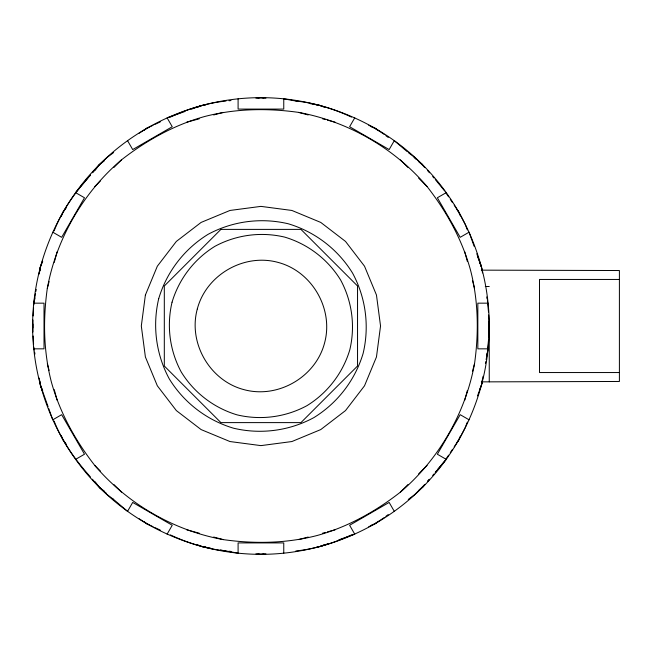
<?xml version="1.0" encoding="UTF-8"?>
<svg xmlns="http://www.w3.org/2000/svg" width="652" height="652" viewBox="0 0 652 652"><rect width="100%" height="100%" fill="white"/><g stroke="black" fill="none" stroke-linecap="round" stroke-linejoin="round"><path stroke-width="0.98" d="M488.666 314.973C492.643 378.429 467.264 442.635 422.382 487.452C380.132 529.913 320.792 554.379 260.93 554.33C201.06 554.379 141.72 529.913 99.479 487.452C57.009 445.202 32.551 385.862 32.6 326C32.551 266.138 57.009 206.798 99.479 164.548C141.72 122.087 201.06 97.621 260.93 97.67C320.792 97.621 380.132 122.087 422.382 164.548C464.843 206.798 489.302 266.138 489.253 326L489.253 381.852L481.339 381.852M32.926 319.985L32.926 332.015M33.138 315.975L33.57 307.956M488.503 340.034L487.427 351.061M488.666 337.027L489.253 326L488.723 321.99M47.311 288.331C42.934 319.545 43.456 351.526 51.41 382.137C59.829 412.626 75.371 440.589 94.76 465.43C127.45 503.825 173.66 530.508 223.261 539.611C254.476 543.996 286.456 543.466 317.068 535.52C347.549 527.101 375.511 511.559 400.352 492.162C438.755 459.481 465.438 413.262 474.542 363.669C478.918 332.455 478.397 300.474 470.442 269.863C462.023 239.374 446.49 211.411 427.093 186.57C394.411 148.175 348.192 121.492 298.592 112.388C267.385 108.004 235.396 108.534 204.785 116.48C174.304 124.899 146.341 140.441 121.5 159.838C83.097 192.519 56.414 238.738 47.311 288.331L49.112 281.607M32.861 323.995L32.861 328.005M39.853 270.914L40.383 266.904L42.551 260.751M477.492 395.919L481.478 385.096L481.869 382.088M488.723 330.01L489.253 326M33.733 304.949L34.254 301.941M34.605 299.944L34.955 297.94M39.153 273.913L40.383 266.904L42.698 261.305M479.538 389.766L481.478 385.096L482.521 379.089M486.726 355.063L487.077 353.058M35.534 293.367L33.741 303.164L44.018 303.164L44.018 348.836L33.741 348.836M35.893 291.403L36.251 289.447M39.128 273.767L40.383 266.904M481.478 385.096L483.091 376.277M485.422 363.531L485.781 361.575M486.139 359.611L488.112 348.836L477.834 348.836L477.834 303.164L488.112 303.164M54.263 262.381L57.099 251.811M464.754 400.189L467.329 390.581M472.48 371.355L474.542 363.669M54.14 230.841C62.217 210.025 75.73 191.639 90.449 175.029M467.354 422.097L465.178 427.704L458.666 440.165L454.191 446.832M61.255 216.505L63.187 211.835L66.268 207.833M460.214 436.432L458.666 440.165L456.816 442.569M354.745 117.841L349.611 126.732L389.154 149.569L394.289 140.669L407.198 151.639M167.108 534.159L172.242 525.267L132.698 502.431L127.564 511.331L113.138 499.065M444.688 461.005L435.275 472.488M445.805 459.334L448.6 455.169M450.279 452.667L452.512 449.334M95.168 170.156L99.479 164.548L107.205 157.376L113.611 152.544M408.242 499.456L414.648 494.623L424.224 485.047M87.857 178.216L75.599 192.633L84.491 197.768L61.663 237.32L52.763 232.185M89.153 176.692L90.441 175.176M93.024 172.136L99.479 164.548L104.287 160.857M422.382 487.452L424.957 484.412L422.382 487.452L419.171 489.913M427.541 481.38L428.829 479.864M435.283 472.268L436.579 470.752M437.867 469.236L446.253 459.367L437.362 454.232L460.19 414.68L469.09 419.815M92.38 172.78L99.479 164.548M427.533 481.461L429.472 479.22M432.692 475.479L433.987 473.98M94.76 186.57L100.392 180.946M113.758 167.572L121.5 159.838M400.352 492.162L408.095 484.428M418.649 473.874L427.093 465.43M144.361 130.107L146.765 128.265L153.114 125.257M378.299 521.274L375.087 523.735L368.739 526.743M139.21 133.212L146.765 128.265L149.561 127.099M384.24 517.582L375.087 523.735L370.426 525.667M385.845 516.368L388.242 514.558M446.253 192.633L437.362 197.768L460.19 237.32L469.09 232.185L474.11 246.26M75.599 459.367L84.491 454.232L61.663 414.68L52.763 419.815L48.745 408.559M154.923 124.402L160.368 121.826M170.343 117.099C187.849 108.949 206.725 102.975 225.991 101.044M351.51 534.901C334.003 543.051 315.136 549.025 295.869 550.956M197.165 107.384L201.835 105.453L205.836 104.923M317.019 546.938L320.026 546.547L324.688 544.616M184.94 111.476L167.108 117.841L172.242 126.732L132.698 149.569L127.564 140.669M191.509 109.137L201.835 105.453M320.026 546.547L328.469 543.532M338.787 539.856L354.745 534.159L349.611 525.267L389.154 502.431L394.289 511.331M186.741 122.168L199.235 118.827M213.652 114.964L223.261 112.388M298.592 539.611L308.2 537.036M322.618 533.173L325.503 532.407M327.426 531.893L335.112 529.832M257.923 98.069L260.93 97.67L265.918 98.15M263.93 553.931L260.93 554.33L255.934 553.85M228.982 100.75L230.979 100.563M255.934 98.15L260.93 97.67L263.93 98.069M265.918 553.85L260.93 554.33L257.923 553.931M489.253 381.852L619.4 381.469L619.4 270.531L481.339 270.148M619.4 279.455L539.489 279.455L539.489 372.545L619.4 372.545M485.3 286.505L489.253 286.505M295.869 101.044C315.136 102.975 334.003 108.949 351.51 117.099M225.991 550.956C206.725 549.025 187.849 543.051 170.343 534.901M228.982 551.25L230.979 551.437M317.019 105.062L320.026 105.453L324.688 107.384M197.165 544.616L201.835 546.547L205.836 547.077M297.483 101.329L283.759 98.819L283.759 109.088L238.094 109.088L238.094 98.819M310.222 103.66L320.026 105.453M201.835 546.547L210.653 548.161M220.449 549.954L222.413 550.312M224.369 550.671L238.094 553.181L238.094 542.912L283.759 542.912L283.759 553.181M298.592 112.388L308.2 114.964M322.618 118.827L325.503 119.593M327.426 120.107L335.112 122.168M186.741 529.832L199.235 533.173M213.652 537.036L223.261 539.611M370.426 126.333L375.087 128.265L384.24 134.418M149.561 524.901L146.765 523.735L139.21 518.788M368.739 125.257L375.087 128.265L378.299 130.726M153.114 526.743L146.765 523.735L144.361 521.893M154.923 527.598L160.368 530.174M385.845 135.632L388.242 137.442M408.242 152.544L414.648 157.376L424.957 167.54M113.611 499.456L107.205 494.623L99.479 487.452L92.38 479.22M419.171 162.087L422.382 164.548L424.224 166.953M95.168 481.844L99.479 487.452L104.287 491.143M414.028 157.45L416.302 159.39M418.584 161.321L422.382 164.548M99.479 487.452L106.309 493.262M400.352 159.838L408.095 167.572M418.649 178.126L427.093 186.57M94.76 465.43L100.392 471.054M113.758 484.428L121.5 492.162M427.533 170.539L429.472 172.78M432.692 176.521L433.987 178.02M435.275 179.512L444.688 190.995M90.449 476.971C75.73 460.361 62.217 441.974 54.14 421.159M456.816 209.431L458.666 211.835L465.178 224.296L467.354 229.903M66.268 444.167L63.187 440.165L61.255 435.495M445.805 192.666L448.6 196.831M450.279 199.333L452.512 202.666M454.191 205.168L458.666 211.835L460.214 215.567M479.538 262.234L481.478 266.904L482.521 272.911M39.153 378.087L40.383 385.096L42.698 390.695M477.492 256.081L481.478 266.904L481.869 269.912M42.551 391.249L40.383 385.096L39.853 381.086M476.791 253.767L481.478 266.904M40.383 385.096L48.077 406.677M464.754 251.811L467.329 261.419M472.48 280.645L474.542 288.331M47.311 363.669L49.112 370.393M54.263 389.619L57.099 400.189M486.726 296.937L487.077 298.942M487.427 300.939L488.503 311.966M33.733 347.051L34.254 350.059M34.605 352.056L34.955 354.06M33.138 336.024L33.57 344.044M145.388 295.038L141.313 326L145.388 356.962L157.336 385.805L176.35 410.581L201.118 429.587L229.969 441.543L260.93 445.618L291.884 441.543L320.735 429.587L345.511 410.581L364.517 385.805L376.465 356.962L380.54 326L376.465 295.038L364.517 266.195L345.511 241.419L320.735 222.413L291.884 210.457L260.93 206.382L229.969 210.457L201.118 222.413L176.35 241.419L157.336 266.195L145.388 295.038M158.721 298.616C152.275 325.788 156.032 354.329 169.292 378.91C183.945 402.675 206.782 420.206 233.538 428.209C260.71 434.656 289.252 430.899 313.832 417.639C337.606 402.977 355.128 380.14 363.131 353.384C369.578 326.212 365.821 297.671 352.561 273.09C337.907 249.325 315.071 231.794 288.314 223.791C261.142 217.344 232.601 221.101 208.021 234.361C184.247 249.023 166.725 271.86 158.721 298.616M172.055 302.186C166.447 325.813 169.716 350.629 181.24 372.007C193.986 392.675 213.848 407.916 237.116 414.876C260.743 420.483 285.56 417.215 306.929 405.683C327.606 392.936 342.846 373.083 349.806 349.814C355.405 326.187 352.137 301.371 340.613 279.993C327.866 259.325 308.005 244.084 284.745 237.124C261.11 231.517 236.293 234.785 214.924 246.317C194.247 259.064 179.015 278.917 172.055 302.186M197.311 308.95C187.972 342.944 209.773 380.711 243.881 389.619C277.874 398.959 315.633 377.149 324.549 343.05C333.881 309.056 312.08 271.289 277.972 262.381C243.978 253.041 206.219 274.851 197.311 308.95M220.906 229.39L164.312 285.983L164.312 366.017L220.906 422.61L300.947 422.61L357.54 366.017L357.54 285.983L300.947 229.39L220.906 229.39"/></g></svg>
